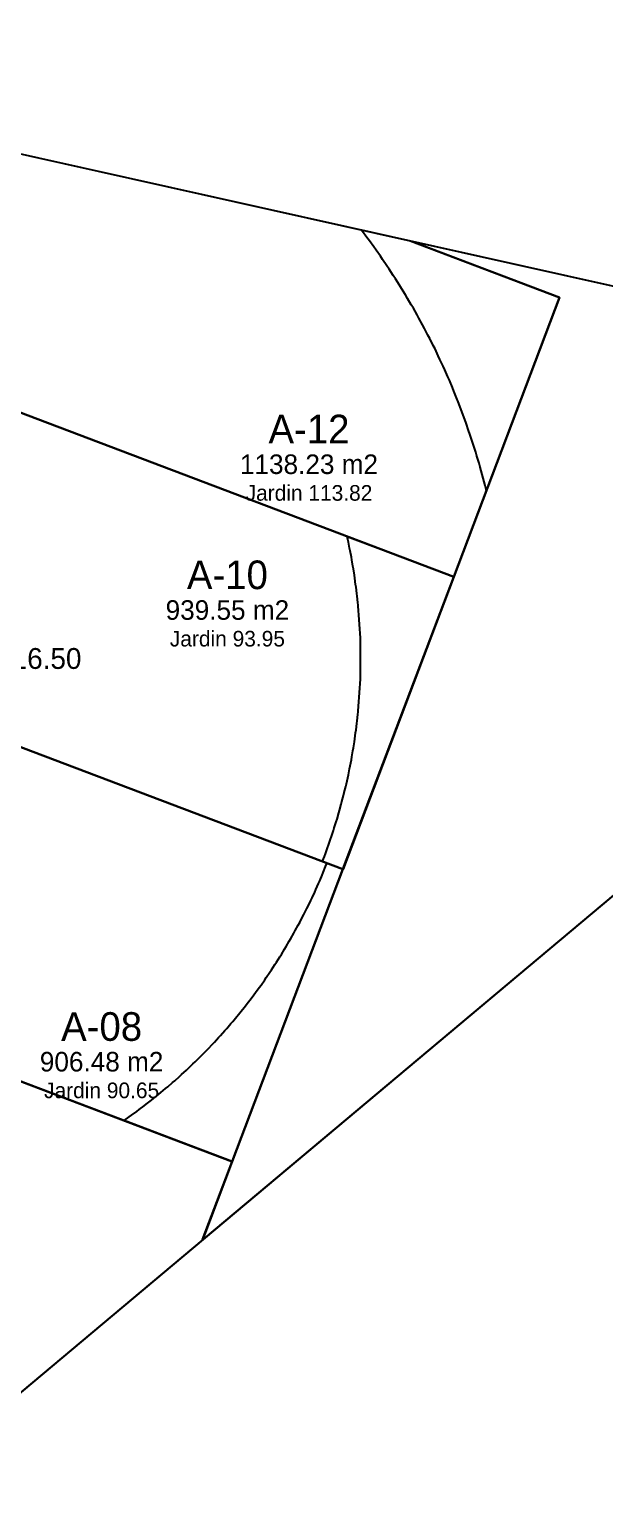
# Model space of a CAD drawing. Header units: metres. Extents: x 357848 to 358234, y 2285108 to 2285465.
# Drawn here: x 357985.1 to 358029.2, y 2285176.6 to 2285289.1 of the extents above; entities that cross this region are included whole.
import ezdxf
from ezdxf.enums import TextEntityAlignment as Align

# ---------------------------------------------------------------- set-up
doc = ezdxf.new("R2010")
doc.units = ezdxf.units.M
for name, color, linetype in [('ACCESO', 1, 'Continuous'), ('JARDIN-DONACION-10', 3, 'Continuous'), ('LOTES-GRANDES', 6, 'Continuous'), ('PARQUE-LINEAL', 94, 'Continuous'), ('POLIGONO', 5, 'Continuous'), ('TEXTO', 7, 'Continuous')]:
    doc.layers.add(name, color=color, linetype=linetype)

msp = doc.modelspace()

# ---------------------------------------------------------------- linework, layer by layer
at = {"layer": 'JARDIN-DONACION-10'}
for points in [[(358010.56, 2285273.66), (358010.56, 2285273.66), (358010.56, 2285273.66), (358010.56, 2285273.66), (358010.56, 2285273.66), (358010.56, 2285273.66), (358010.56, 2285273.66), (358010.56, 2285273.66), (358010.56, 2285273.66), (358010.56, 2285273.67), (358010.56, 2285273.67), (358010.56, 2285273.67), (358010.56, 2285273.67), (358010.56, 2285273.67), (358010.56, 2285273.67), (358010.56, 2285273.67), (358010.56, 2285273.67), (358010.57, 2285273.67), (358010.57, 2285273.67), (358010.57, 2285273.67), (358010.57, 2285273.67), (358010.57, 2285273.67), (358010.57, 2285273.67), (358010.57, 2285273.67), (358010.57, 2285273.67), (358010.57, 2285273.67), (358014.31, 2285272.84), (358014.31, 2285272.84), (358025.77, 2285268.49), (358025.77, 2285268.49), (358025.77, 2285268.49), (358025.78, 2285268.49), (358025.78, 2285268.49), (358025.78, 2285268.49), (358025.78, 2285268.49), (358025.78, 2285268.49), (358025.78, 2285268.49), (358025.78, 2285268.49), (358025.78, 2285268.49), (358025.78, 2285268.49), (358025.78, 2285268.49), (358025.78, 2285268.48), (358025.78, 2285268.48), (358025.78, 2285268.48), (358025.78, 2285268.48), (358020.17, 2285253.69), (358020.17, 2285253.69), (358020.17, 2285253.69), (358020.17, 2285253.69), (358020.17, 2285253.69), (358020.17, 2285253.68), (358020.17, 2285253.68), (358020.17, 2285253.68), (358020.17, 2285253.68), (358020.17, 2285253.68), (358020.17, 2285253.68), (358020.17, 2285253.68), (358020.16, 2285253.68), (358020.16, 2285253.68), (358020.16, 2285253.68), (358020.16, 2285253.68), (358020.16, 2285253.68), (358020.16, 2285253.68), (358020.16, 2285253.68), (358020.16, 2285253.68), (358020.16, 2285253.68), (358020.16, 2285253.69), (358020.16, 2285253.69), (358020.16, 2285253.69), (358020.15, 2285253.69), (358020.15, 2285253.69), (358020.15, 2285253.69), (358020.14, 2285253.76), (358020.14, 2285253.76), (358020.06, 2285254.05), (358020.06, 2285254.05), (358019.92, 2285254.61), (358019.92, 2285254.61), (358019.84, 2285254.91), (358019.84, 2285254.91), (358019.69, 2285255.46), (358019.69, 2285255.46), (358019.6, 2285255.76), (358019.6, 2285255.76), (358019.44, 2285256.31), (358019.44, 2285256.31), (358019.35, 2285256.61), (358019.35, 2285256.61), (358019.18, 2285257.16), (358019.18, 2285257.16), (358019.08, 2285257.45), (358019.08, 2285257.45), (358018.9, 2285258), (358018.9, 2285258), (358018.8, 2285258.29), (358018.8, 2285258.29), (358018.61, 2285258.83), (358018.61, 2285258.83), (358018.51, 2285259.12), (358018.51, 2285259.12), (358018.31, 2285259.66), (358018.31, 2285259.66), (358018.2, 2285259.95), (358018.2, 2285259.95), (358018, 2285260.49), (358018, 2285260.49), (358017.88, 2285260.78), (358017.88, 2285260.78), (358017.67, 2285261.31), (358017.67, 2285261.31), (358017.55, 2285261.59), (358017.55, 2285261.59), (358017.32, 2285262.13), (358017.32, 2285262.13), (358017.2, 2285262.41), (358017.2, 2285262.41), (358016.97, 2285262.93), (358016.97, 2285262.93), (358016.84, 2285263.21), (358016.84, 2285263.21), (358016.6, 2285263.74), (358016.6, 2285263.74), (358016.47, 2285264.02), (358016.47, 2285264.02), (358016.22, 2285264.54), (358016.22, 2285264.54), (358016.08, 2285264.81), (358016.08, 2285264.81), (358015.82, 2285265.33), (358015.82, 2285265.33), (358015.68, 2285265.6), (358015.68, 2285265.6), (358015.41, 2285266.11), (358015.41, 2285266.11), (358015.27, 2285266.38), (358015.27, 2285266.38), (358014.99, 2285266.89), (358014.99, 2285266.89), (358014.84, 2285267.16), (358014.84, 2285267.16), (358014.56, 2285267.66), (358014.56, 2285267.66), (358014.4, 2285267.92), (358014.4, 2285267.92), (358014.11, 2285268.42), (358014.11, 2285268.42), (358013.95, 2285268.68), (358013.95, 2285268.68), (358013.65, 2285269.18), (358013.65, 2285269.18), (358013.49, 2285269.44), (358013.49, 2285269.44), (358013.18, 2285269.93), (358013.18, 2285269.93), (358013.02, 2285270.18), (358013.02, 2285270.18), (358012.7, 2285270.67), (358012.7, 2285270.67), (358012.53, 2285270.92), (358012.53, 2285270.92), (358012.2, 2285271.4), (358012.2, 2285271.4), (358012.03, 2285271.65), (358012.03, 2285271.65), (358011.7, 2285272.12), (358011.7, 2285272.12), (358011.52, 2285272.37), (358011.52, 2285272.37), (358011.18, 2285272.84), (358011.18, 2285272.84), (358011, 2285273.08), (358011, 2285273.08), (358010.65, 2285273.55), (358010.65, 2285273.55), (358010.56, 2285273.66)], [(358007.59, 2285225.2), (358007.59, 2285225.2), (358007.59, 2285225.21), (358007.59, 2285225.21), (358007.59, 2285225.21), (358007.59, 2285225.21), (358007.59, 2285225.21), (358007.59, 2285225.21), (358007.58, 2285225.21), (358007.58, 2285225.21), (358007.58, 2285225.21), (358007.58, 2285225.21), (358007.58, 2285225.21), (358007.58, 2285225.21), (358007.58, 2285225.22), (358007.58, 2285225.22), (358007.58, 2285225.22), (358007.73, 2285225.59), (358007.73, 2285225.59), (358007.81, 2285225.79), (358007.81, 2285225.79), (358007.97, 2285226.25), (358007.97, 2285226.25), (358008.05, 2285226.45), (358008.05, 2285226.45), (358008.21, 2285226.91), (358008.21, 2285226.91), (358008.27, 2285227.12), (358008.27, 2285227.12), (358008.43, 2285227.58), (358008.43, 2285227.58), (358008.49, 2285227.78), (358008.49, 2285227.78), (358008.64, 2285228.24), (358008.64, 2285228.24), (358008.7, 2285228.45), (358008.7, 2285228.45), (358008.84, 2285228.92), (358008.84, 2285228.92), (358008.9, 2285229.12), (358008.9, 2285229.12), (358009.03, 2285229.59), (358009.03, 2285229.59), (358009.08, 2285229.8), (358009.08, 2285229.8), (358009.2, 2285230.27), (358009.2, 2285230.27), (358009.26, 2285230.48), (358009.26, 2285230.48), (358009.37, 2285230.95), (358009.37, 2285230.95), (358009.42, 2285231.16), (358009.42, 2285231.16), (358009.52, 2285231.63), (358009.52, 2285231.63), (358009.57, 2285231.84), (358009.57, 2285231.84), (358009.67, 2285232.32), (358009.67, 2285232.32), (358009.71, 2285232.53), (358009.71, 2285232.53), (358009.8, 2285233.01), (358009.8, 2285233.01), (358009.84, 2285233.22), (358009.84, 2285233.22), (358009.92, 2285233.7), (358009.92, 2285233.7), (358009.96, 2285233.91), (358009.96, 2285233.91), (358010.03, 2285234.39), (358010.03, 2285234.39), (358010.06, 2285234.6), (358010.06, 2285234.6), (358010.13, 2285235.08), (358010.13, 2285235.08), (358010.16, 2285235.29), (358010.16, 2285235.29), (358010.22, 2285235.78), (358010.22, 2285235.78), (358010.24, 2285235.99), (358010.24, 2285235.99), (358010.3, 2285236.47), (358010.3, 2285236.47), (358010.32, 2285236.69), (358010.32, 2285236.69), (358010.36, 2285237.17), (358010.36, 2285237.17), (358010.38, 2285237.39), (358010.38, 2285237.39), (358010.41, 2285237.87), (358010.41, 2285237.87), (358010.43, 2285238.08), (358010.43, 2285238.08), (358010.46, 2285238.57), (358010.46, 2285238.57), (358010.47, 2285238.78), (358010.47, 2285238.78), (358010.49, 2285239.27), (358010.49, 2285239.27), (358010.49, 2285239.48), (358010.49, 2285239.48), (358010.5, 2285239.97), (358010.5, 2285239.97), (358010.51, 2285240.18), (358010.51, 2285240.18), (358010.51, 2285240.67), (358010.51, 2285240.67), (358010.51, 2285240.88), (358010.51, 2285240.88), (358010.51, 2285241.37), (358010.51, 2285241.37), (358010.5, 2285241.59), (358010.5, 2285241.59), (358010.49, 2285242.07), (358010.49, 2285242.07), (358010.49, 2285242.29), (358010.49, 2285242.29), (358010.47, 2285242.77), (358010.47, 2285242.77), (358010.46, 2285242.99), (358010.46, 2285242.99), (358010.43, 2285243.47), (358010.43, 2285243.47), (358010.41, 2285243.69), (358010.41, 2285243.69), (358010.38, 2285244.17), (358010.38, 2285244.17), (358010.36, 2285244.38), (358010.36, 2285244.38), (358010.32, 2285244.87), (358010.32, 2285244.87), (358010.3, 2285245.08), (358010.3, 2285245.08), (358010.24, 2285245.56), (358010.24, 2285245.56), (358010.22, 2285245.78), (358010.22, 2285245.78), (358010.16, 2285246.26), (358010.16, 2285246.26), (358010.13, 2285246.47), (358010.13, 2285246.47), (358010.06, 2285246.95), (358010.06, 2285246.95), (358010.03, 2285247.17), (358010.03, 2285247.17), (358009.96, 2285247.65), (358009.96, 2285247.65), (358009.92, 2285247.86), (358009.92, 2285247.86), (358009.84, 2285248.34), (358009.84, 2285248.34), (358009.8, 2285248.55), (358009.8, 2285248.55), (358009.71, 2285249.03), (358009.71, 2285249.03), (358009.67, 2285249.24), (358009.67, 2285249.24), (358009.57, 2285249.71), (358009.57, 2285249.71), (358009.52, 2285249.92), (358009.52, 2285249.92), (358009.48, 2285250.14), (358009.48, 2285250.14), (358009.48, 2285250.14), (358009.48, 2285250.14), (358009.48, 2285250.14), (358009.48, 2285250.14), (358009.48, 2285250.14), (358009.48, 2285250.15), (358009.48, 2285250.15), (358009.48, 2285250.15), (358009.48, 2285250.15), (358009.48, 2285250.15), (358009.48, 2285250.15), (358009.48, 2285250.15), (358009.48, 2285250.15), (358009.48, 2285250.15), (358009.48, 2285250.15), (358009.48, 2285250.15), (358009.49, 2285250.15), (358009.49, 2285250.15), (358009.49, 2285250.15), (358009.49, 2285250.15), (358009.49, 2285250.15), (358017.65, 2285247.06), (358017.65, 2285247.06), (358017.65, 2285247.06), (358017.65, 2285247.06), (358017.65, 2285247.06), (358017.65, 2285247.05), (358017.65, 2285247.05), (358017.65, 2285247.05), (358017.66, 2285247.05), (358017.66, 2285247.05), (358017.66, 2285247.05), (358017.66, 2285247.05), (358017.66, 2285247.05), (358017.66, 2285247.05), (358017.66, 2285247.05), (358017.66, 2285247.05), (358017.66, 2285247.04), (358009.16, 2285224.62), (358009.16, 2285224.62), (358009.16, 2285224.62), (358009.16, 2285224.62), (358009.16, 2285224.62), (358009.16, 2285224.62), (358009.15, 2285224.62), (358009.15, 2285224.62), (358009.15, 2285224.62), (358009.15, 2285224.61), (358009.15, 2285224.61), (358009.15, 2285224.61), (358009.15, 2285224.61), (358009.15, 2285224.61), (358009.15, 2285224.61), (358009.15, 2285224.61), (358009.15, 2285224.62), (358007.59, 2285225.2)], [(357992.37, 2285205.31), (357992.37, 2285205.31), (357992.37, 2285205.31), (357992.37, 2285205.31), (357992.37, 2285205.31), (357992.36, 2285205.31), (357992.36, 2285205.31), (357992.36, 2285205.31), (357992.36, 2285205.31), (357992.36, 2285205.31), (357992.36, 2285205.31), (357992.36, 2285205.32), (357992.36, 2285205.32), (357992.36, 2285205.32), (357992.36, 2285205.32), (357992.36, 2285205.32), (357992.36, 2285205.32), (357992.36, 2285205.32), (357992.36, 2285205.32), (357992.36, 2285205.32), (357992.37, 2285205.32), (357992.37, 2285205.32), (357992.37, 2285205.32), (357992.76, 2285205.6), (357992.76, 2285205.6), (357992.94, 2285205.73), (357992.94, 2285205.73), (357993.34, 2285206.02), (357993.34, 2285206.02), (357993.51, 2285206.15), (357993.51, 2285206.15), (357993.9, 2285206.44), (357993.9, 2285206.44), (357994.07, 2285206.58), (357994.07, 2285206.58), (357994.46, 2285206.88), (357994.46, 2285206.88), (357994.63, 2285207.01), (357994.63, 2285207.01), (357995.01, 2285207.32), (357995.01, 2285207.32), (357995.18, 2285207.46), (357995.18, 2285207.46), (357995.55, 2285207.77), (357995.55, 2285207.77), (357995.72, 2285207.91), (357995.72, 2285207.91), (357996.09, 2285208.23), (357996.09, 2285208.23), (357996.25, 2285208.37), (357996.25, 2285208.37), (357996.62, 2285208.7), (357996.62, 2285208.7), (357996.78, 2285208.85), (357996.78, 2285208.85), (357997.14, 2285209.18), (357997.14, 2285209.18), (357997.3, 2285209.33), (357997.3, 2285209.33), (357997.65, 2285209.66), (357997.65, 2285209.66), (357997.81, 2285209.82), (357997.81, 2285209.82), (357998.16, 2285210.16), (357998.16, 2285210.16), (357998.31, 2285210.31), (357998.31, 2285210.31), (357998.65, 2285210.66), (357998.65, 2285210.66), (357998.81, 2285210.82), (357998.81, 2285210.82), (357999.14, 2285211.17), (357999.14, 2285211.17), (357999.29, 2285211.33), (357999.29, 2285211.33), (357999.62, 2285211.69), (357999.62, 2285211.69), (357999.77, 2285211.85), (357999.77, 2285211.85), (358000.1, 2285212.22), (358000.1, 2285212.22), (358000.24, 2285212.38), (358000.24, 2285212.38), (358000.56, 2285212.75), (358000.56, 2285212.75), (358000.7, 2285212.92), (358000.7, 2285212.92), (358001.01, 2285213.29), (358001.01, 2285213.29), (358001.15, 2285213.46), (358001.15, 2285213.46), (358001.46, 2285213.84), (358001.46, 2285213.84), (358001.59, 2285214.01), (358001.59, 2285214.01), (358001.89, 2285214.4), (358001.89, 2285214.4), (358002.03, 2285214.57), (358002.03, 2285214.57), (358002.32, 2285214.96), (358002.32, 2285214.96), (358002.45, 2285215.13), (358002.45, 2285215.13), (358002.74, 2285215.53), (358002.74, 2285215.53), (358002.87, 2285215.71), (358002.87, 2285215.71), (358003.15, 2285216.11), (358003.15, 2285216.11), (358003.27, 2285216.29), (358003.27, 2285216.29), (358003.55, 2285216.69), (358003.55, 2285216.69), (358003.67, 2285216.87), (358003.67, 2285216.87), (358003.94, 2285217.28), (358003.94, 2285217.28), (358004.05, 2285217.46), (358004.05, 2285217.46), (358004.31, 2285217.88), (358004.31, 2285217.88), (358004.43, 2285218.06), (358004.43, 2285218.06), (358004.68, 2285218.48), (358004.68, 2285218.48), (358004.8, 2285218.66), (358004.8, 2285218.67), (358005.04, 2285219.09), (358005.04, 2285219.09), (358005.15, 2285219.28), (358005.15, 2285219.28), (358005.39, 2285219.7), (358005.39, 2285219.7), (358005.5, 2285219.89), (358005.5, 2285219.89), (358005.73, 2285220.32), (358005.73, 2285220.32), (358005.84, 2285220.51), (358005.84, 2285220.51), (358006.06, 2285220.94), (358006.06, 2285220.94), (358006.16, 2285221.14), (358006.16, 2285221.14), (358006.38, 2285221.58), (358006.38, 2285221.58), (358006.48, 2285221.77), (358006.48, 2285221.77), (358006.69, 2285222.21), (358006.69, 2285222.21), (358006.79, 2285222.41), (358006.79, 2285222.41), (358006.99, 2285222.85), (358006.99, 2285222.85), (358007.08, 2285223.05), (358007.08, 2285223.05), (358007.28, 2285223.5), (358007.28, 2285223.5), (358007.37, 2285223.7), (358007.37, 2285223.7), (358007.56, 2285224.15), (358007.56, 2285224.15), (358007.64, 2285224.35), (358007.64, 2285224.35), (358007.82, 2285224.8), (358007.82, 2285224.8), (358007.9, 2285225), (358007.9, 2285225), (358007.93, 2285225.07), (358007.93, 2285225.07), (358007.93, 2285225.07), (358007.93, 2285225.07), (358007.93, 2285225.07), (358007.93, 2285225.07), (358007.93, 2285225.07), (358007.93, 2285225.07), (358007.93, 2285225.07), (358007.93, 2285225.07), (358007.93, 2285225.07), (358007.94, 2285225.07), (358007.94, 2285225.07), (358007.94, 2285225.07), (358007.94, 2285225.07), (358007.94, 2285225.07), (358007.94, 2285225.07), (358009.15, 2285224.62), (358009.15, 2285224.61), (358009.15, 2285224.61), (358009.15, 2285224.61), (358009.15, 2285224.61), (358009.15, 2285224.61), (358009.15, 2285224.61), (358009.15, 2285224.61), (358009.15, 2285224.61), (358009.15, 2285224.61), (358009.15, 2285224.61), (358009.15, 2285224.61), (358009.15, 2285224.61), (358009.15, 2285224.61), (358009.15, 2285224.6), (358009.15, 2285224.6), (358009.15, 2285224.6), (358000.65, 2285202.18), (358000.65, 2285202.18), (358000.65, 2285202.18), (358000.65, 2285202.18), (358000.65, 2285202.17), (358000.65, 2285202.17), (358000.65, 2285202.17), (358000.65, 2285202.17), (358000.65, 2285202.17), (358000.65, 2285202.17), (358000.65, 2285202.17), (358000.65, 2285202.17), (358000.64, 2285202.17), (358000.64, 2285202.17), (358000.64, 2285202.17), (358000.64, 2285202.17), (358000.64, 2285202.17), (357992.37, 2285205.31)]]:
    msp.add_lwpolyline(points, close=True, dxfattribs=at)
at = {"layer": 'LOTES-GRANDES'}
msp.add_lwpolyline([(358017.66, 2285247.05), (357965.76, 2285266.72), (357968.88, 2285274.94), (357971.68, 2285282.35), (357971.68, 2285282.35), (357971.68, 2285282.35), (357971.68, 2285282.35), (357971.69, 2285282.35), (357971.69, 2285282.35), (357971.69, 2285282.35), (357971.69, 2285282.36), (357971.69, 2285282.36), (357971.69, 2285282.36), (357971.69, 2285282.36), (357971.69, 2285282.36), (357971.69, 2285282.36), (357971.69, 2285282.36), (357971.69, 2285282.36), (358014.31, 2285272.84), (358025.78, 2285268.49), (358017.66, 2285247.05)], close=True, dxfattribs=at)
for points in [[(357965.76, 2285266.72), (358017.66, 2285247.05), (358009.15, 2285224.61), (358009.15, 2285224.61), (357982.97, 2285234.54)], [(357982.97, 2285234.54), (358009.15, 2285224.61), (358000.65, 2285202.17), (358000.65, 2285202.17), (357953.89, 2285219.89)]]:
    msp.add_lwpolyline(points, dxfattribs=at)
at = {"layer": 'PARQUE-LINEAL'}
for points in [[(358063.94, 2285251.16), (357998.4, 2285196.17), (357998.4, 2285196.17), (357998.4, 2285196.17), (357998.39, 2285196.17), (357998.39, 2285196.17), (357998.39, 2285196.17), (357998.39, 2285196.16), (357998.39, 2285196.16), (357998.39, 2285196.16), (357998.39, 2285196.16), (357998.39, 2285196.16), (357998.39, 2285196.16), (357998.39, 2285196.16), (357998.39, 2285196.16), (357998.39, 2285196.16), (357998.39, 2285196.16), (357998.38, 2285196.16), (357998.38, 2285196.16), (357998.38, 2285196.17), (357998.38, 2285196.17), (357998.38, 2285196.17), (357998.38, 2285196.17), (357998.38, 2285196.17), (357998.38, 2285196.17), (357998.38, 2285196.17), (357998.38, 2285196.17), (357998.38, 2285196.17), (357998.38, 2285196.17), (357998.38, 2285196.17), (357998.38, 2285196.18), (357998.38, 2285196.18), (357998.38, 2285196.18), (357998.38, 2285196.18), (357998.38, 2285196.18), (357998.38, 2285196.18), (358000.65, 2285202.17), (358009.15, 2285224.61), (358017.66, 2285247.05), (358025.78, 2285268.48), (358025.78, 2285268.48), (358025.78, 2285268.48), (358025.78, 2285268.48), (358025.78, 2285268.48), (358025.78, 2285268.48), (358025.78, 2285268.49), (358025.78, 2285268.49), (358025.78, 2285268.49), (358025.78, 2285268.49), (358025.78, 2285268.49), (358025.78, 2285268.49), (358025.78, 2285268.49), (358025.78, 2285268.49), (358025.78, 2285268.49), (358025.78, 2285268.49), (358025.77, 2285268.49), (358025.77, 2285268.49), (358025.77, 2285268.49), (358025.77, 2285268.49), (358025.77, 2285268.49), (358014.44, 2285272.79), (358014.44, 2285272.79), (358014.44, 2285272.79), (358014.44, 2285272.79), (358014.44, 2285272.79), (358014.44, 2285272.79), (358014.44, 2285272.79), (358014.44, 2285272.79), (358014.44, 2285272.79), (358014.44, 2285272.79), (358014.44, 2285272.79), (358014.44, 2285272.79), (358014.43, 2285272.79), (358014.43, 2285272.8), (358014.43, 2285272.8), (358014.43, 2285272.8), (358014.43, 2285272.8), (358014.43, 2285272.8), (358014.43, 2285272.8), (358014.43, 2285272.8), (358014.44, 2285272.8), (358014.44, 2285272.8), (358014.44, 2285272.8), (358014.44, 2285272.8), (358014.44, 2285272.81), (358014.44, 2285272.81), (358014.44, 2285272.81), (358014.44, 2285272.81), (358014.44, 2285272.81), (358014.44, 2285272.81), (358014.44, 2285272.81), (358014.44, 2285272.81), (358014.44, 2285272.81), (358014.45, 2285272.81), (358014.45, 2285272.81), (358014.45, 2285272.81), (358014.45, 2285272.81), (358014.45, 2285272.81), (358060.31, 2285262.57)], [(357977.28, 2285211.02), (358000.64, 2285202.17), (358000.64, 2285202.17), (358000.64, 2285202.17), (358000.64, 2285202.17), (358000.64, 2285202.17), (358000.64, 2285202.17), (358000.65, 2285202.17), (358000.65, 2285202.17), (358000.65, 2285202.17), (358000.65, 2285202.17), (358000.65, 2285202.17), (358000.65, 2285202.16), (358000.65, 2285202.16), (358000.65, 2285202.16), (358000.65, 2285202.16), (358000.65, 2285202.16), (358000.65, 2285202.16), (357998.37, 2285196.14), (357998.37, 2285196.14), (357998.37, 2285196.14), (357998.37, 2285196.14), (357998.36, 2285196.14), (357998.36, 2285196.14), (357982.96, 2285183.21)]]:
    msp.add_lwpolyline(points, dxfattribs=at)
at = {"layer": 'POLIGONO'}
msp.add_lwpolyline([(357879.27, 2285124.57), (357941.62, 2285289.07), (358060.31, 2285262.57), (358062.26, 2285261.77), (358063.93, 2285260.34), (358065.12, 2285258.56), (358065.64, 2285256.29), (358065.51, 2285254.15), (358063.95, 2285251.17), (357910.51, 2285122.42), (357905.46, 2285119.92), (357901.33, 2285119.68), (357879.27, 2285124.57)], close=True, dxfattribs=at)

# ---------------------------------------------------------------- texts
at = {"layer": 'ACCESO'}
msp.add_text('RETORNO ARROYO R=15.00 / DV R=16.50', height=1.6, dxfattribs=at).set_placement((357967.69, 2285240.78), align=Align.MIDDLE_CENTER)
at = {"layer": 'TEXTO'}
for s, height, p in [('A-12', 2.2, (358006.55, 2285258.39)), ('1138.23 m2', 1.5, (358006.55, 2285255.69)), ('Jardin 113.82', 1.2, (358006.55, 2285253.49)), ('A-10', 2.2, (358000.29, 2285247.2)), ('939.55 m2', 1.5, (358000.29, 2285244.5)), ('Jardin 93.95', 1.2, (358000.29, 2285242.3)), ('A-08', 2.2, (357990.64, 2285212.53)), ('906.48 m2', 1.5, (357990.64, 2285209.83)), ('Jardin 90.65', 1.2, (357990.64, 2285207.63))]:
    msp.add_text(s, height=height, dxfattribs=at).set_placement(p, align=Align.MIDDLE_CENTER)

doc.saveas('drawing.dxf')
